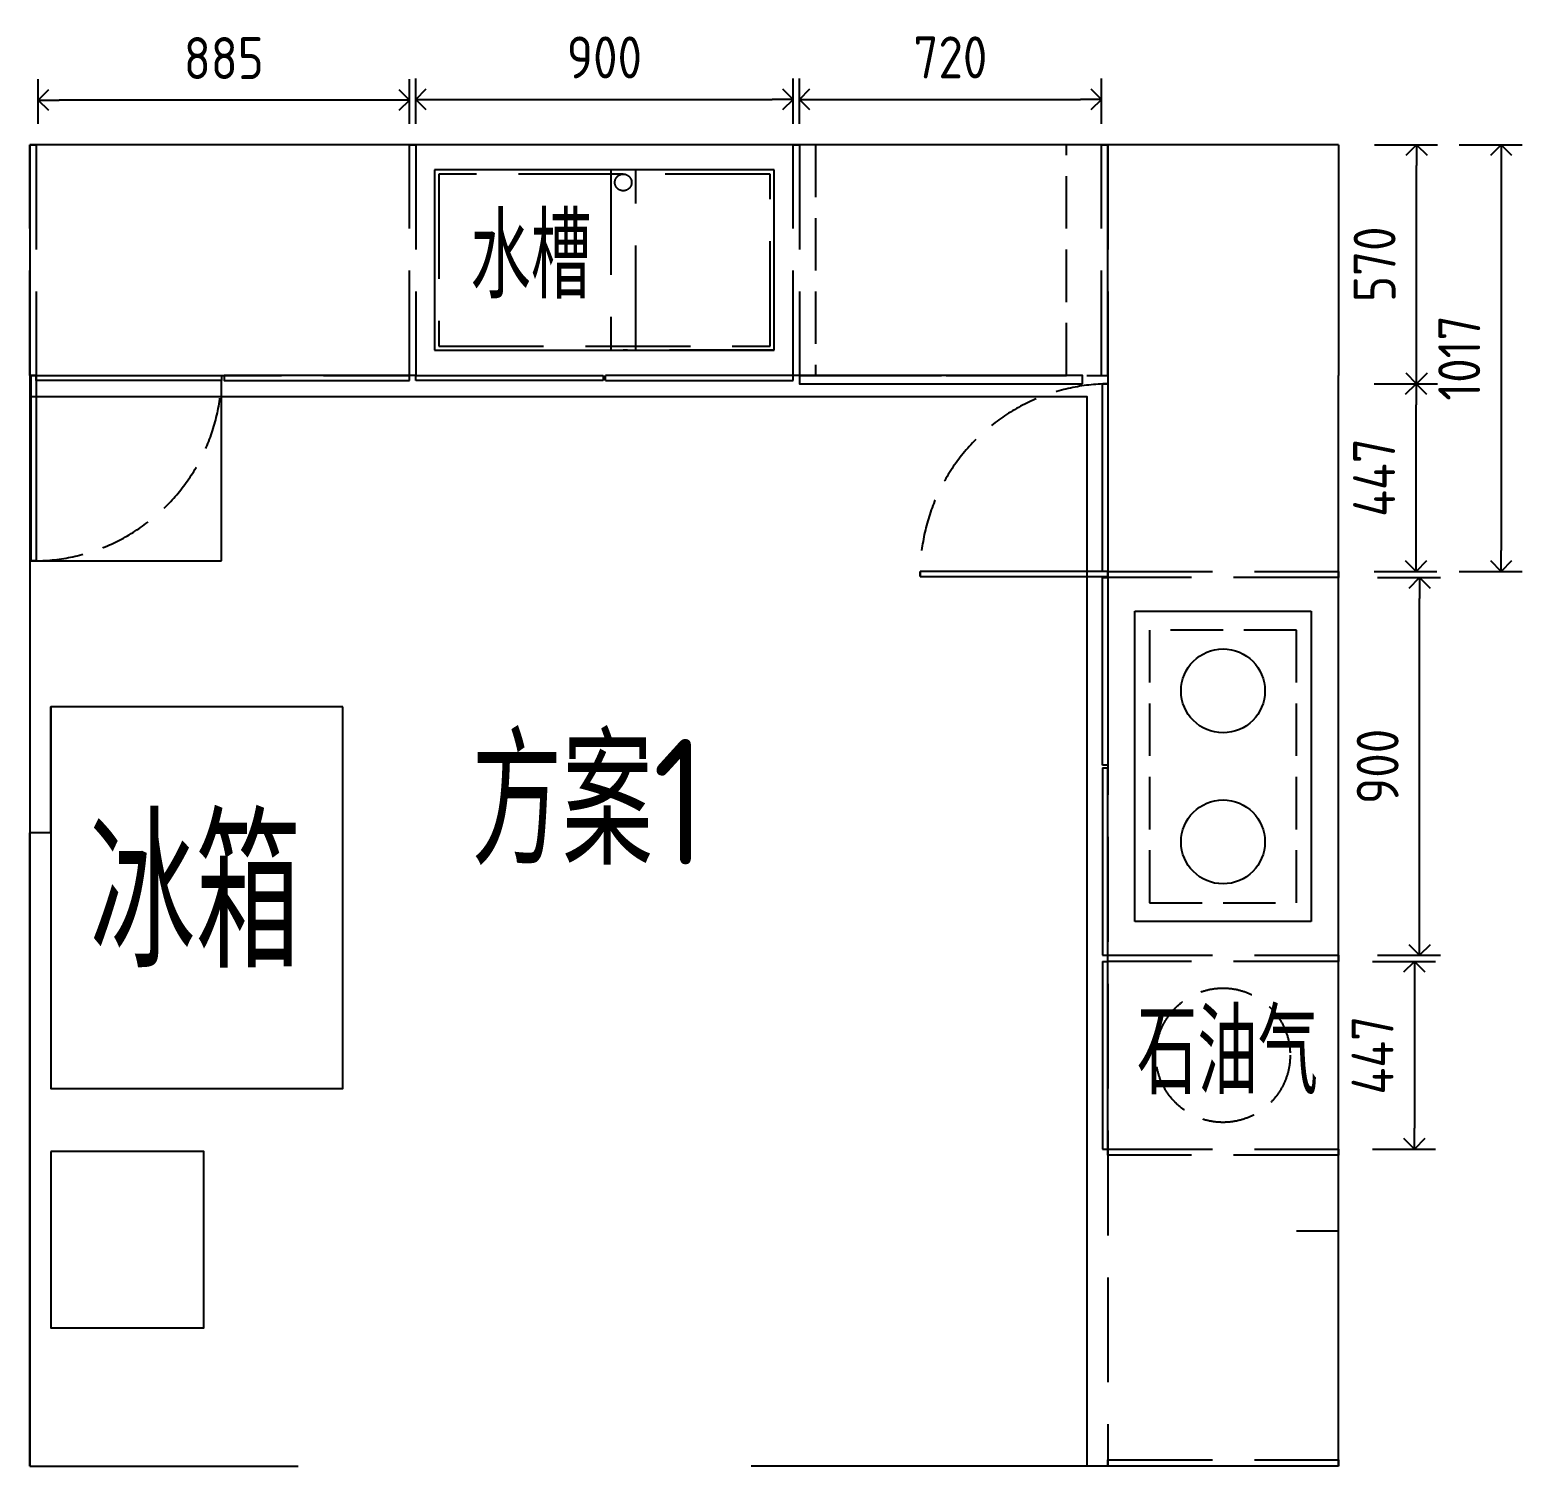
# Model space of a CAD drawing. Extents: x 62762 to 140486, y 30890 to 57932.
# Drawn here: x 62777 to 66335, y 48298 to 51722 of the extents above; entities that cross this region are included whole.
import ezdxf

# ---------------------------------------------------------------- set-up
doc = ezdxf.new("R2010")
doc.units = 0
doc.header["$LTSCALE"] = 1000
doc.header["$MEASUREMENT"] = 0
doc.linetypes.add('DASH', pattern=[0.35, 0.25, -0.1])
doc.styles.get("Standard").update_dxf_attribs({"font": 'gbenor.shx', "bigfont": 'gbcbig.shx'})
doc.dimstyles.get("Standard").update_dxf_attribs({"dimscale": 100, "dimtxt": 1, "dimasz": 0.5, "dimexe": 0.5, "dimexo": 0.5, "dimgap": 0.5, "dimtad": 1, "dimdec": 0, "dimzin": 0, "dimdsep": 46, "dimtxsty": 'Standard', "dimblk": 'OPEN90', "dimcen": 0.09, "dimadec": 0, "dimazin": 0, "dimtfac": 1, "dimtdec": 0, "dimtix": 1, "dimtmove": 2, "dimatfit": 3, "dimfxl": 1, "dimfxlon": 1, "dimtolj": 1, "dimtzin": 0, "dimarcsym": 0})

# ---------------------------------------------------------------- blocks, each defined once
blk = doc.blocks.new('_Open90')
at = {"color": 0, "linetype": 'ByBlock', "lineweight": -2}
for p, q in [((0, 0), (-1, 0)), ((-0.5, 0.5), (0, 0)), ((0, 0), (-0.5, -0.5))]:
    blk.add_line(p, q, dxfattribs=at)
blk = doc.blocks.new('*D8')
at = {"color": 0, "lineweight": -2, "ltscale": 0.5, "transparency": 16777216}
for p, q in [((63696.8, 51498.2), (63696.8, 51606.2)), ((64596.8, 51498.2), (64596.8, 51606.2)), ((63746.8, 51556.2), (64546.8, 51556.2))]:
    blk.add_line(p, q, dxfattribs=at)
at = {"layer": 'Defpoints', "color": 0, "ltscale": 0.5, "transparency": 16777216}
for p in [(64596.8, 51556.2), (63696.8, 51448.2), (64596.8, 51448.2)]:
    blk.add_point(p, dxfattribs=at)
at = {"color": 0, "lineweight": -2, "ltscale": 0.5, "transparency": 16777216, "xscale": 50, "yscale": 50, "zscale": 50, "rotation": 180}
blk.add_blockref('_Open90', (63696.8, 51556.2), dxfattribs=at)
at = {"color": 0, "lineweight": -2, "ltscale": 0.5, "transparency": 16777216, "xscale": 50, "yscale": 50, "zscale": 50}
blk.add_blockref('_Open90', (64596.8, 51556.2), dxfattribs=at)
at = {"color": 0, "ltscale": 0.5, "transparency": 16777216, "insert": (64146.8, 51656.2), "char_height": 100, "attachment_point": 5}
blk.add_mtext('\\A1;900', dxfattribs=at)
blk = doc.blocks.new('*D9')
at = {"color": 0, "lineweight": -2, "ltscale": 0.5, "transparency": 16777216}
for p, q in [((62796.8, 51498.2), (62796.8, 51604.6)), ((63681.8, 51498.2), (63681.8, 51604.6)), ((63631.8, 51554.6), (62846.8, 51554.6))]:
    blk.add_line(p, q, dxfattribs=at)
at = {"layer": 'Defpoints', "color": 0, "ltscale": 0.5, "transparency": 16777216}
for p in [(62796.8, 51554.6), (62796.8, 51448.2), (63681.8, 51448.2)]:
    blk.add_point(p, dxfattribs=at)
at = {"color": 0, "lineweight": -2, "ltscale": 0.5, "transparency": 16777216, "xscale": 50, "yscale": 50, "zscale": 50, "rotation": 180}
blk.add_blockref('_Open90', (62796.8, 51554.6), dxfattribs=at)
at = {"color": 0, "lineweight": -2, "ltscale": 0.5, "transparency": 16777216, "xscale": 50, "yscale": 50, "zscale": 50}
blk.add_blockref('_Open90', (63681.8, 51554.6), dxfattribs=at)
at = {"color": 0, "ltscale": 0.5, "transparency": 16777216, "insert": (63239.3, 51654.6), "char_height": 100, "attachment_point": 5}
blk.add_mtext('\\A1;885', dxfattribs=at)
blk = doc.blocks.new('*D10')
at = {"color": 0, "lineweight": -2, "ltscale": 0.5, "transparency": 16777216}
for p, q in [((64611.8, 51498.2), (64611.8, 51606.3)), ((65331.8, 51498.2), (65331.8, 51606.3)), ((64661.8, 51556.3), (65281.8, 51556.3))]:
    blk.add_line(p, q, dxfattribs=at)
at = {"layer": 'Defpoints', "color": 0, "ltscale": 0.5, "transparency": 16777216}
for p in [(65331.8, 51556.3), (64611.8, 51448.2), (65331.8, 51448.2)]:
    blk.add_point(p, dxfattribs=at)
at = {"color": 0, "lineweight": -2, "ltscale": 0.5, "transparency": 16777216, "xscale": 50, "yscale": 50, "zscale": 50, "rotation": 180}
blk.add_blockref('_Open90', (64611.8, 51556.3), dxfattribs=at)
at = {"color": 0, "lineweight": -2, "ltscale": 0.5, "transparency": 16777216, "xscale": 50, "yscale": 50, "zscale": 50}
blk.add_blockref('_Open90', (65331.8, 51556.3), dxfattribs=at)
at = {"color": 0, "ltscale": 0.5, "transparency": 16777216, "insert": (64971.8, 51656.3), "char_height": 100, "attachment_point": 5}
blk.add_mtext('\\A1;720', dxfattribs=at)
blk = doc.blocks.new('*D24')
at = {"color": 0, "lineweight": -2, "ltscale": 0.5, "transparency": 16777216}
for p, q in [((65978.3, 49501.2), (66128.3, 49501.2)), ((66078.3, 49451.2), (66078.3, 49104.2)), ((65978.3, 49054.2), (66128.3, 49054.2))]:
    blk.add_line(p, q, dxfattribs=at)
at = {"layer": 'Defpoints', "color": 0, "ltscale": 0.5, "transparency": 16777216}
for p in [(65896.8, 49501.2), (65896.8, 49054.2), (66078.3, 49054.2)]:
    blk.add_point(p, dxfattribs=at)
at = {"color": 0, "lineweight": -2, "ltscale": 0.5, "transparency": 16777216, "xscale": 50, "yscale": 50, "zscale": 50}
for p, rotation in [((66078.3, 49501.2), 90), ((66078.3, 49054.2), 270)]:
    blk.add_blockref('_Open90', p, dxfattribs=dict(at, rotation=rotation))
at = {"color": 0, "ltscale": 0.5, "transparency": 16777216, "insert": (65978.3, 49277.7), "char_height": 100, "attachment_point": 5, "rotation": 90}
blk.add_mtext('\\A1;447', dxfattribs=at)
blk = doc.blocks.new('*D25')
at = {"color": 0, "lineweight": -2, "ltscale": 0.5, "transparency": 16777216}
for p, q in [((65982, 50878.2), (66132, 50878.2)), ((66082, 50481.2), (66082, 50828.2)), ((65982, 50431.2), (66132, 50431.2))]:
    blk.add_line(p, q, dxfattribs=at)
at = {"layer": 'Defpoints', "color": 0, "ltscale": 0.5, "transparency": 16777216}
for p in [(65346.8, 50878.2), (66082, 50878.2), (65896.8, 50431.2)]:
    blk.add_point(p, dxfattribs=at)
at = {"color": 0, "lineweight": -2, "ltscale": 0.5, "transparency": 16777216, "xscale": 50, "yscale": 50, "zscale": 50}
for p, rotation in [((66082, 50878.2), 90), ((66082, 50431.2), 270)]:
    blk.add_blockref('_Open90', p, dxfattribs=dict(at, rotation=rotation))
at = {"color": 0, "ltscale": 0.5, "transparency": 16777216, "insert": (65982, 50654.7), "char_height": 100, "attachment_point": 5, "rotation": 90}
blk.add_mtext('\\A1;447', dxfattribs=at)
blk = doc.blocks.new('*D26')
at = {"color": 0, "lineweight": -2, "ltscale": 0.5, "transparency": 16777216}
for p, q in [((65983.2, 51448.2), (66133.2, 51448.2)), ((66083.2, 50928.2), (66083.2, 51398.2)), ((65983.2, 50878.2), (66133.2, 50878.2))]:
    blk.add_line(p, q, dxfattribs=at)
at = {"layer": 'Defpoints', "color": 0, "ltscale": 0.5, "transparency": 16777216}
for p in [(65896.8, 51448.2), (66083.2, 51448.2), (65346.8, 50878.2)]:
    blk.add_point(p, dxfattribs=at)
at = {"color": 0, "lineweight": -2, "ltscale": 0.5, "transparency": 16777216, "xscale": 50, "yscale": 50, "zscale": 50}
for p, rotation in [((66083.2, 51448.2), 90), ((66083.2, 50878.2), 270)]:
    blk.add_blockref('_Open90', p, dxfattribs=dict(at, rotation=rotation))
at = {"color": 0, "ltscale": 0.5, "transparency": 16777216, "insert": (65983.2, 51163.2), "char_height": 100, "attachment_point": 5, "rotation": 90}
blk.add_mtext('\\A1;570', dxfattribs=at)
blk = doc.blocks.new('*D29')
at = {"color": 0, "lineweight": -2, "ltscale": 0.5, "transparency": 16777216}
for p, q in [((66185, 51448.2), (66335, 51448.2)), ((66285, 51398.2), (66285, 50481.2)), ((66185, 50431.2), (66335, 50431.2))]:
    blk.add_line(p, q, dxfattribs=at)
at = {"layer": 'Defpoints', "color": 0, "ltscale": 0.5, "transparency": 16777216}
for p in [(65896.8, 51448.2), (65896.8, 50431.2), (66285, 50431.2)]:
    blk.add_point(p, dxfattribs=at)
at = {"color": 0, "lineweight": -2, "ltscale": 0.5, "transparency": 16777216, "xscale": 50, "yscale": 50, "zscale": 50}
for p, rotation in [((66285, 51448.2), 90), ((66285, 50431.2), 270)]:
    blk.add_blockref('_Open90', p, dxfattribs=dict(at, rotation=rotation))
at = {"color": 0, "ltscale": 0.5, "transparency": 16777216, "insert": (66185, 50939.7), "char_height": 100, "attachment_point": 5, "rotation": 90}
blk.add_mtext('\\A1;1017', dxfattribs=at)
blk = doc.blocks.new('*D30')
at = {"color": 0, "lineweight": -2, "ltscale": 0.5, "transparency": 16777216}
for p, q in [((65990.5, 50416.2), (66140.5, 50416.2)), ((66090.5, 49566.2), (66090.5, 50366.2)), ((65990.5, 49516.2), (66140.5, 49516.2))]:
    blk.add_line(p, q, dxfattribs=at)
at = {"layer": 'Defpoints', "color": 0, "ltscale": 0.5, "transparency": 16777216}
for p in [(65896.8, 50416.2), (66090.5, 50416.2), (65896.8, 49516.2)]:
    blk.add_point(p, dxfattribs=at)
at = {"color": 0, "lineweight": -2, "ltscale": 0.5, "transparency": 16777216, "xscale": 50, "yscale": 50, "zscale": 50}
for p, rotation in [((66090.5, 50416.2), 90), ((66090.5, 49516.2), 270)]:
    blk.add_blockref('_Open90', p, dxfattribs=dict(at, rotation=rotation))
at = {"color": 0, "ltscale": 0.5, "transparency": 16777216, "insert": (65990.5, 49966.2), "char_height": 100, "attachment_point": 5, "rotation": 90}
blk.add_mtext('\\A1;900', dxfattribs=at)

msp = doc.modelspace()

# ---------------------------------------------------------------- linework, layer by layer
for p, q in [((65896.8, 51448.2), (62776.8, 51448.2)), ((62776.8, 51448.2), (62776.8, 48298.2)), ((62776.8, 51448.2), (62776.8, 50848.2)), ((62776.8, 51448.2), (62776.8, 50848.2)), ((65896.8, 51448.2), (64136.8, 51448.2)), ((65346.8, 50898.2), (65346.8, 51448.2)), ((63741.8, 51388.2), (63741.8, 50958.2)), ((64551.8, 51388.2), (63741.8, 51388.2)), ((64551.8, 50958.2), (64551.8, 51388.2)), ((63741.8, 50958.2), (64551.8, 50958.2)), ((65896.8, 49516.2), (65896.8, 50898.2)), ((62776.8, 48298.2), (62776.8, 49808.2)), ((65896.8, 49054.2), (65896.8, 49516.2)), ((65896.8, 48308.2), (65896.8, 49054.2)), ((65896.8, 48858.2), (65796.8, 48858.2)), ((65896.8, 48298.2), (65896.8, 48858.2))]:
    msp.add_line(p, q)
at = {"linetype": 'DASH'}
for p, q in [((62776.8, 50898.2), (62776.8, 51448.2)), ((62776.8, 51448.2), (62791.8, 51448.2)), ((62791.8, 51448.2), (62791.8, 50898.2)), ((63681.8, 50898.2), (63681.8, 51448.2)), ((63681.8, 51448.2), (63696.8, 51448.2)), ((63696.8, 51448.2), (63696.8, 50898.2)), ((64596.8, 50898.2), (64596.8, 51448.2)), ((64596.8, 51448.2), (64611.8, 51448.2)), ((64611.8, 51448.2), (64611.8, 50898.2)), ((65331.8, 50898.2), (65331.8, 51448.2)), ((65331.8, 51448.2), (65346.8, 51448.2)), ((65346.8, 51448.2), (65346.8, 50898.2)), ((64221.8, 51388.2), (64161.8, 51388.2)), ((64161.8, 51388.2), (64161.8, 50958.2)), ((64221.8, 50958.2), (64221.8, 51388.2)), ((64541.8, 51378.2), (63751.8, 51378.2)), ((63751.8, 51378.2), (63751.8, 50968.2)), ((64541.8, 50968.2), (64541.8, 51378.2)), ((63751.8, 50968.2), (64541.8, 50968.2)), ((64161.8, 50958.2), (64221.8, 50958.2)), ((64551.8, 50958.2), (64191.8, 50958.2)), ((62791.8, 50898.2), (62776.8, 50898.2)), ((63696.8, 50898.2), (63681.8, 50898.2)), ((64611.8, 50898.2), (64596.8, 50898.2)), ((65346.8, 50416.2), (65346.8, 50431.2)), ((65346.8, 50431.2), (65896.8, 50431.2)), ((65896.8, 50431.2), (65896.8, 50416.2)), ((65896.8, 50416.2), (65346.8, 50416.2)), ((65346.8, 49501.2), (65346.8, 49516.2)), ((65346.8, 49516.2), (65896.8, 49516.2)), ((65896.8, 49501.2), (65346.8, 49501.2)), ((65896.8, 49516.2), (65896.8, 49501.2)), ((65346.8, 49039.2), (65346.8, 49054.2)), ((65346.8, 49054.2), (65896.8, 49054.2)), ((65896.8, 49039.2), (65346.8, 49039.2)), ((65896.8, 49054.2), (65896.8, 49039.2)), ((65346.8, 48298.2), (65346.8, 48313.2)), ((65346.8, 48313.2), (65896.8, 48313.2)), ((65896.8, 48298.2), (65346.8, 48298.2)), ((65896.8, 48313.2), (65896.8, 48298.2))]:
    msp.add_line(p, q, dxfattribs=at)
at = {"ltscale": 0.5}
for p, q in [((65896.8, 51448.2), (65896.8, 50898.2)), ((63233.8, 50456.2), (63233.8, 50886.2)), ((65331.8, 50898.2), (65346.8, 50898.2)), ((62779.8, 50456.2), (63233.8, 50456.2)), ((62826.8, 49808.2), (62826.8, 50108.2)), ((62826.8, 49808.2), (62776.8, 49808.2)), ((62776.8, 48298.2), (63416.8, 48298.2)), ((62776.8, 48298.2), (62786.8, 48298.2)), ((65296.8, 48298.2), (64496.8, 48298.2)), ((65896.8, 48298.2), (65296.8, 48298.2))]:
    msp.add_line(p, q, dxfattribs=at)
at = {"color": 2, "ltscale": 0.5}
for p, q in [((63696.8, 50886.2), (63696.8, 50898.2)), ((63696.8, 50898.2), (64143.8, 50898.2)), ((64143.8, 50886.2), (63696.8, 50886.2)), ((64143.8, 50898.2), (64143.8, 50886.2)), ((64596.8, 50898.2), (64149.8, 50898.2)), ((64149.8, 50886.2), (64149.8, 50898.2)), ((64149.8, 50886.2), (64596.8, 50886.2)), ((64596.8, 50886.2), (64596.8, 50898.2)), ((65334.8, 50878.2), (65346.8, 50878.2)), ((65334.8, 50431.2), (65334.8, 50878.2)), ((65346.8, 50878.2), (65346.8, 50431.2)), ((65346.8, 50431.2), (64899.8, 50431.2)), ((64899.8, 50419.2), (64899.8, 50431.2)), ((65346.8, 50431.2), (65334.8, 50431.2)), ((65346.8, 50419.2), (65346.8, 50431.2)), ((64899.8, 50419.2), (65346.8, 50419.2)), ((65334.8, 50416.2), (65346.8, 50416.2)), ((65334.8, 49969.2), (65334.8, 50416.2)), ((65346.8, 50416.2), (65346.8, 49969.2)), ((65346.8, 49969.2), (65334.8, 49969.2)), ((65334.8, 49963.2), (65334.8, 49516.2)), ((65334.8, 49963.2), (65346.8, 49963.2)), ((65346.8, 49516.2), (65346.8, 49963.2)), ((65334.8, 49516.2), (65346.8, 49516.2)), ((65334.8, 49501.2), (65334.8, 49054.2)), ((65334.8, 49501.2), (65346.8, 49501.2)), ((65346.8, 49054.2), (65346.8, 49501.2)), ((65334.8, 49054.2), (65346.8, 49054.2))]:
    msp.add_line(p, q, dxfattribs=at)
at = {"color": 4, "ltscale": 0.5}
for p, q in [((65411.8, 49596.2), (65411.8, 50336.2)), ((65411.8, 50336.2), (65831.8, 50336.2)), ((65831.8, 50336.2), (65831.8, 49596.2)), ((65831.8, 49596.2), (65411.8, 49596.2))]:
    msp.add_line(p, q, dxfattribs=at)
at = {"color": 4, "linetype": 'DASH', "ltscale": 0.5}
for p, q in [((65796.8, 50291.2), (65446.8, 50291.2)), ((65446.8, 50291.2), (65446.8, 49641.2)), ((65796.8, 49641.2), (65796.8, 50291.2)), ((65446.8, 49641.2), (65796.8, 49641.2))]:
    msp.add_line(p, q, dxfattribs=at)
at = {"color": 1, "linetype": 'DASH', "ltscale": 0.5}
msp.add_lwpolyline([(65248.3, 50898.2), (65248.3, 51448.2), (64650.3, 51448.2), (64650.3, 50898.2)], close=True, dxfattribs=at)
at = {"linetype": 'DASH'}
for points in [[(62776.8, 50898.2), (63681.8, 50898.2)], [(64611.8, 50898.2), (65296.8, 50898.2), (65346.8, 50898.2), (65346.8, 50848.2), (65346.8, 48298.2)]]:
    msp.add_lwpolyline(points, dxfattribs=at)
at = {"color": 2, "ltscale": 0.5}
for points in [[(62779.8, 50898.2), (62791.8, 50898.2), (62791.8, 50456.2), (62779.8, 50456.2)], [(62791.8, 50886.2), (62791.8, 50898.2), (63233.8, 50898.2), (63233.8, 50886.2)], [(63681.8, 50886.2), (63681.8, 50898.2), (63239.8, 50898.2), (63239.8, 50886.2)]]:
    msp.add_lwpolyline(points, close=True, dxfattribs=at)
at = {"color": 1, "ltscale": 0.5}
msp.add_lwpolyline([(65286.8, 50878.2), (65286.8, 50898.2), (64611.8, 50898.2), (64611.8, 50878.2)], close=True, dxfattribs=at)
at = {"color": 5}
msp.add_lwpolyline([(62776.8, 50848.2), (65296.8, 50848.2), (65296.8, 48298.2)], dxfattribs=at)
at = {"ltscale": 0.5}
for points in [[(63522.8, 50108.2), (62826.8, 50108.2), (62826.8, 49198.2), (63522.8, 49198.2)], [(62826.8, 49048.2), (62826.8, 48628.2), (63191.8, 48628.2), (63191.8, 49048.2)]]:
    msp.add_lwpolyline(points, close=True, dxfattribs=at)
at = {"linetype": 'DASH'}
msp.add_circle((64191.8, 51358.2), 20, dxfattribs=at)
at = {"ltscale": 0.5}
for centre in [(65621.8, 50146.2), (65621.8, 49786.2)]:
    msp.add_circle(centre, 100, dxfattribs=at)
at = {"color": 3, "linetype": 'DASH', "ltscale": 0.5}
msp.add_circle((65621.8, 49277.7), 160, dxfattribs=at)
at = {"color": 2, "linetype": 'DASH', "ltscale": 0.5}
for centre, radius, start, end in [((62785.8, 50904.6), 448.4, 269.2333, 357.6564), ((65352.8, 50425.2), 453, 90.7588, 180.7588)]:
    msp.add_arc(centre, radius, start, end, dxfattribs=at)

# ---------------------------------------------------------------- texts
at = {"ltscale": 0.5}
for s, height, p in [('水槽', 200, (63827.3, 51081.9)), ('方案1', 300, (63830, 49731.7)), ('石油气', 200, (65416.6, 49184.8))]:
    msp.add_text(s, height=height, dxfattribs=at).set_placement(p)
at = {"ltscale": 0.5, "attachment_point": 1}
for s, width, gutter_width, heights, insert, char_height in [('水槽', 790, 10, [0], (63751.8, 51378.2), 2), ('冰箱', 611.567, 1750, [189.7], (62919.4, 49836.7), 350)]:
    msp.add_mtext_dynamic_manual_height_columns(s, width=width, gutter_width=gutter_width, heights=heights, dxfattribs=dict(at, insert=insert, char_height=char_height))

# ---------------------------------------------------------------- dimensions: what is measured, and where the dimension line sits
at = {"ltscale": 0.5}
for base, p1, p2, picture, middle in [((62796.8, 51554.6), (63681.8, 51448.2), (62796.8, 51448.2), '*D9', (63239.3, 51654.6)), ((64596.8, 51556.2), (63696.8, 51448.2), (64596.8, 51448.2), '*D8', (64146.8, 51656.2)), ((65331.8, 51556.3), (64611.8, 51448.2), (65331.8, 51448.2), '*D10', (64971.8, 51656.3))]:
    dim = msp.add_linear_dim(base=base, p1=p1, p2=p2, dimstyle='Standard', dxfattribs=at)
    dim.commit()
    dim.dimension.update_dxf_attribs({"geometry": picture, "text_midpoint": middle})
for base, p1, p2, picture, middle in [((66083.2, 51448.2), (65346.8, 50878.2), (65896.8, 51448.2), '*D26', (65983.2, 51163.2)), ((66285, 50431.2), (65896.8, 51448.2), (65896.8, 50431.2), '*D29', (66185, 50939.7)), ((66082, 50878.2), (65896.8, 50431.2), (65346.8, 50878.2), '*D25', (65982, 50654.7)), ((66090.5, 50416.2), (65896.8, 49516.2), (65896.8, 50416.2), '*D30', (65990.5, 49966.2)), ((66078.3, 49054.2), (65896.8, 49501.2), (65896.8, 49054.2), '*D24', (65978.3, 49277.7))]:
    dim = msp.add_linear_dim(base=base, p1=p1, p2=p2, angle=90, dimstyle='Standard', dxfattribs=at)
    dim.commit()
    dim.dimension.update_dxf_attribs({"geometry": picture, "text_midpoint": middle})

doc.saveas('drawing.dxf')
